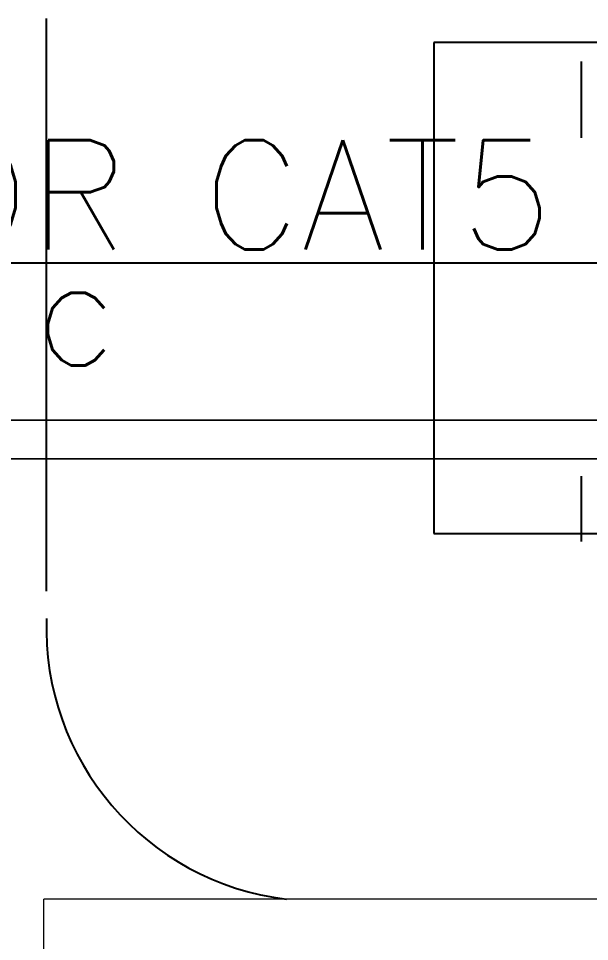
# Model space of a CAD drawing. Header units: inches. Extents: x 567429 to 582707, y 126347 to 133675.
# Drawn here: x 579491.4 to 579596, y 131337.5 to 131506.8 of the extents above; entities that cross this region are included whole.
import ezdxf

# ---------------------------------------------------------------- set-up
doc = ezdxf.new("R2010")
doc.units = ezdxf.units.IN
doc.header["$MEASUREMENT"] = 0
for name, color, linetype in [('mobl', 11, 'Continuous'), ('NURSE CALL', 3, 'Continuous'), ('NURSE CALL WIRE', 4, 'Continuous'), ('SOCKET WIRE', 4, 'Continuous'), ('wall kanaf', 4, 'Continuous')]:
    doc.layers.add(name, color=color, linetype=linetype)
doc.styles.add('ROMANS', font='romans.shx')
doc.linetypes.add('ZIGZAG', pattern='A,0.0001,-0.2,[131,ltypeshp.shx,S=0.2,R=0,X=-0.2,Y=0],-0.4,[131,ltypeshp.shx,S=0.2,R=180,X=0.2,Y=0],-0.2', length=0.8001)

msp = doc.modelspace()

# ---------------------------------------------------------------- linework, layer by layer
at = {"layer": 'mobl', "color": 15, "linetype": 'ZIGZAG', "ltscale": 20}
msp.add_line((579496.49, 131401.79), (579496.49, 131506.79), dxfattribs=at)
at = {"layer": 'mobl', "color": 15}
for p, q in [((579767.49, 131502.38), (579567.49, 131502.38)), ((579567.49, 131502.38), (579567.49, 131412.38)), ((579594.49, 131484.88), (579594.49, 131498.88)), ((579594.49, 131410.88), (579594.49, 131422.88)), ((579567.49, 131412.38), (579767.49, 131412.38))]:
    msp.add_line(p, q, dxfattribs=at)
at = {"layer": 'mobl', "color": 15, "linetype": 'ZIGZAG', "ltscale": 20}
msp.add_arc((579546.56, 131395.02), 50.1, 177.9815, 263.0375, dxfattribs=at)
at = {"layer": 'NURSE CALL', "color": 30}
msp.add_line((579362.91, 131462.01), (579626.5, 131462.01), dxfattribs=at)
at = {"layer": 'NURSE CALL WIRE'}
msp.add_line((579128.72, 131433.1), (579727.49, 131433.19), dxfattribs=at)
at = {"layer": 'SOCKET WIRE'}
msp.add_line((579128.72, 131426), (579727.49, 131426.1), dxfattribs=at)
at = {"layer": 'wall kanaf', "color": 15, "lineweight": 20, "ltscale": 0.1}
for p in [(579495.99, 131330.29), (579770.49, 131345.29)]:
    msp.add_line(p, (579495.99, 131345.29), dxfattribs=at)

# ---------------------------------------------------------------- texts
at = {"layer": 'NURSE CALL', "color": 2, "style": 'ROMANS'}
for s, p in [('4P.T.C OR CAT5', (579376.81, 131464.45)), ('c', (579494.18, 131443.17))]:
    msp.add_text(s, height=20, dxfattribs=at).set_placement(p)

doc.saveas('drawing.dxf')
